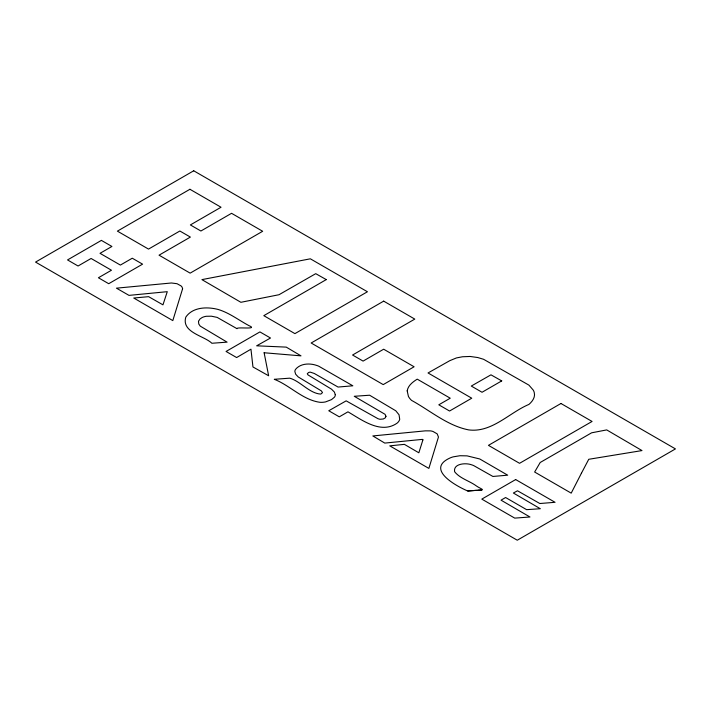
<?xml version="1.0" encoding="UTF-8"?>
<svg xmlns="http://www.w3.org/2000/svg" width="711" height="711" viewBox="0 0 711 711"><rect width="100%" height="100%" fill="white"/><g stroke="black" fill="none" stroke-linecap="round" stroke-linejoin="round"><path stroke-width="1.07" d="M477.828 490.243C486.6 490.243 480.636 488.919 476.548 486.057C469.624 480.92 459.999 478.583 454.605 471.713C453.085 463.421 465.989 462.71 471.402 464.754A12.674 7.314 0 0 1 473.882 465.696L492.91 476.459L507.681 475.179L479.738 458.968L467.065 455.867L459.964 455.724L453.254 456.844A18.21 10.514 0 0 0 450.321 457.848C424.725 469.171 457.031 486.502 467.758 490.999L476.566 490.341M467.758 490.999L481.738 489.923M385.966 416.308L385.309 417.837L383.265 419.001L379.896 419.286L377.985 418.708L346.159 400.853L328.766 410.754L339.298 416.833L347.963 411.829C361.73 419.783 380.581 434.43 396.907 423.294A15.233 8.799 0 0 0 399.715 419.321L399.04 414.78L395.778 410.78L369.622 395.227L354.265 396.285L385.051 414.317L385.966 416.308M407.19 390.837L408.416 396.409A30.04 17.34 0 0 0 411.562 400.391C430.182 410.567 447.503 425.765 468.673 429.897C491.87 432.928 509.432 412.549 528.931 404.417C532.299 401.528 535.552 397.218 534.237 392.516A23.161 13.376 0 0 0 533.188 390.028L528.931 385.131L483.578 359.286L477.783 357.544L470.104 356.46L462.497 356.762L456.426 357.935L449.787 360.673L428.031 372.964L471.748 398.204L449.556 411.02L438.803 404.808L450.241 398.204L417.233 379.15C412.904 381.887 408.078 385.433 407.19 390.837M335.263 394.596L335.254 395.129A10.372 5.99 0 0 1 334.472 397.147L331.53 399.609L325.647 401.884A12.087 6.977 0 0 1 319.968 402.302C302.744 399.955 289.99 385.415 274.295 379.301L289.724 378.172C300.078 380.972 309.498 393.379 320.563 394.072A6.283 3.626 0 0 0 321.408 393.681L322.483 392.57L321.336 390.872L298.22 376.954L295.678 374.235L294.861 371.542A11.758 6.79 0 0 1 295.483 369.453C300.415 363.312 309.8 362.992 316.733 365.454A10.745 6.203 0 0 1 318.937 366.307L352.825 385.797L338.045 387.051L314.315 373.479L310.334 372.155A3.084 1.778 0 0 0 308.618 372.511L307.276 373.728L307.97 374.884L331.539 389.193L334.392 392.072L335.263 394.596M264.119 352.754L268.642 375.772L252.956 366.965L250.956 349.19L236.63 357.553L226.062 351.456L259.924 331.913L270.5 338.018L256.644 345.813L286.257 347.119L300.993 355.856L264.119 352.754M182.611 288.719L172.809 320.599L133.748 298.025L148.617 296.665L162.961 304.85L167.272 291.679L128.984 295.376L116.453 288.168L171.431 282.987L177.048 283.707L181.074 285.946A8.736 5.048 0 0 1 182.105 287.2L182.611 288.719M198.476 321.363L198.787 324.02L200.244 326.127L227.085 342.142L211.869 343.262C204.377 335.85 181.252 332.464 185.793 317.142C192.725 306.939 207.203 306.619 218.073 309.445C229.298 312.769 238.736 320.19 248.974 325.647C259.133 329.922 235.954 326.607 237.047 328.704L217.139 317.382L211.398 316.199L206.306 316.279A10.283 5.937 0 0 0 202.022 317.595L199.951 319.008L198.476 321.363M422.929 439.833L418.841 452.791L404.39 444.357L389.779 445.859L428.866 468.407L438.456 437.016L437.176 433.861L433.026 431.479A9.359 5.404 0 0 0 430.466 430.875L425.285 430.857L372.84 435.941L384.775 443.086L422.441 439.38L422.929 439.833M581.402 473.268L571.209 493.141L534.636 472.024L540.209 462.488L591.614 432.812L606.714 429.906L642.006 450.578L588.752 459.288L581.402 473.268M193.721 170.782L35.55 262.092L517.279 540.218L675.45 448.908L193.721 170.782M101.397 240.389L67.536 259.933L78.059 266.003L91.097 258.475L111.458 270.233L98.42 277.761L108.712 283.707L142.573 264.154L132.273 258.217L120.381 265.079L100.02 253.329L111.92 246.459L101.397 240.389M189.926 189.277L117.404 231.137L148.519 249.099L179.856 231.013L190.379 237.083L159.042 255.178L190.148 273.14L262.67 231.271L231.555 213.309L200.902 231.013L190.379 224.934L221.032 207.239L189.926 189.277M326.269 279.601L263.808 315.666L294.923 333.628L367.436 291.759L310.351 258.813L201.906 279.619L240.887 302.299L279.005 294.727L315.737 273.664L326.269 279.601M383.673 301.135L311.16 343.004L383.22 384.607L414.104 366.778L383.673 349.208L363.09 361.099L352.567 355.02L414.789 319.097L383.673 301.135M501.717 380.9L482.04 392.268L471.286 386.055L490.963 374.83L501.717 380.9M560.961 403.493L488.448 445.353L519.554 463.314L592.067 421.454L560.961 403.493M515.671 479.561L481.809 499.113L514.737 518.115L529.953 516.995L501.033 500.162L505.601 497.522L526.62 509.663L540.316 508.721L513.369 493.025L517.501 490.786L539.827 503.521L555.051 502.304L515.671 479.561"/></g></svg>
